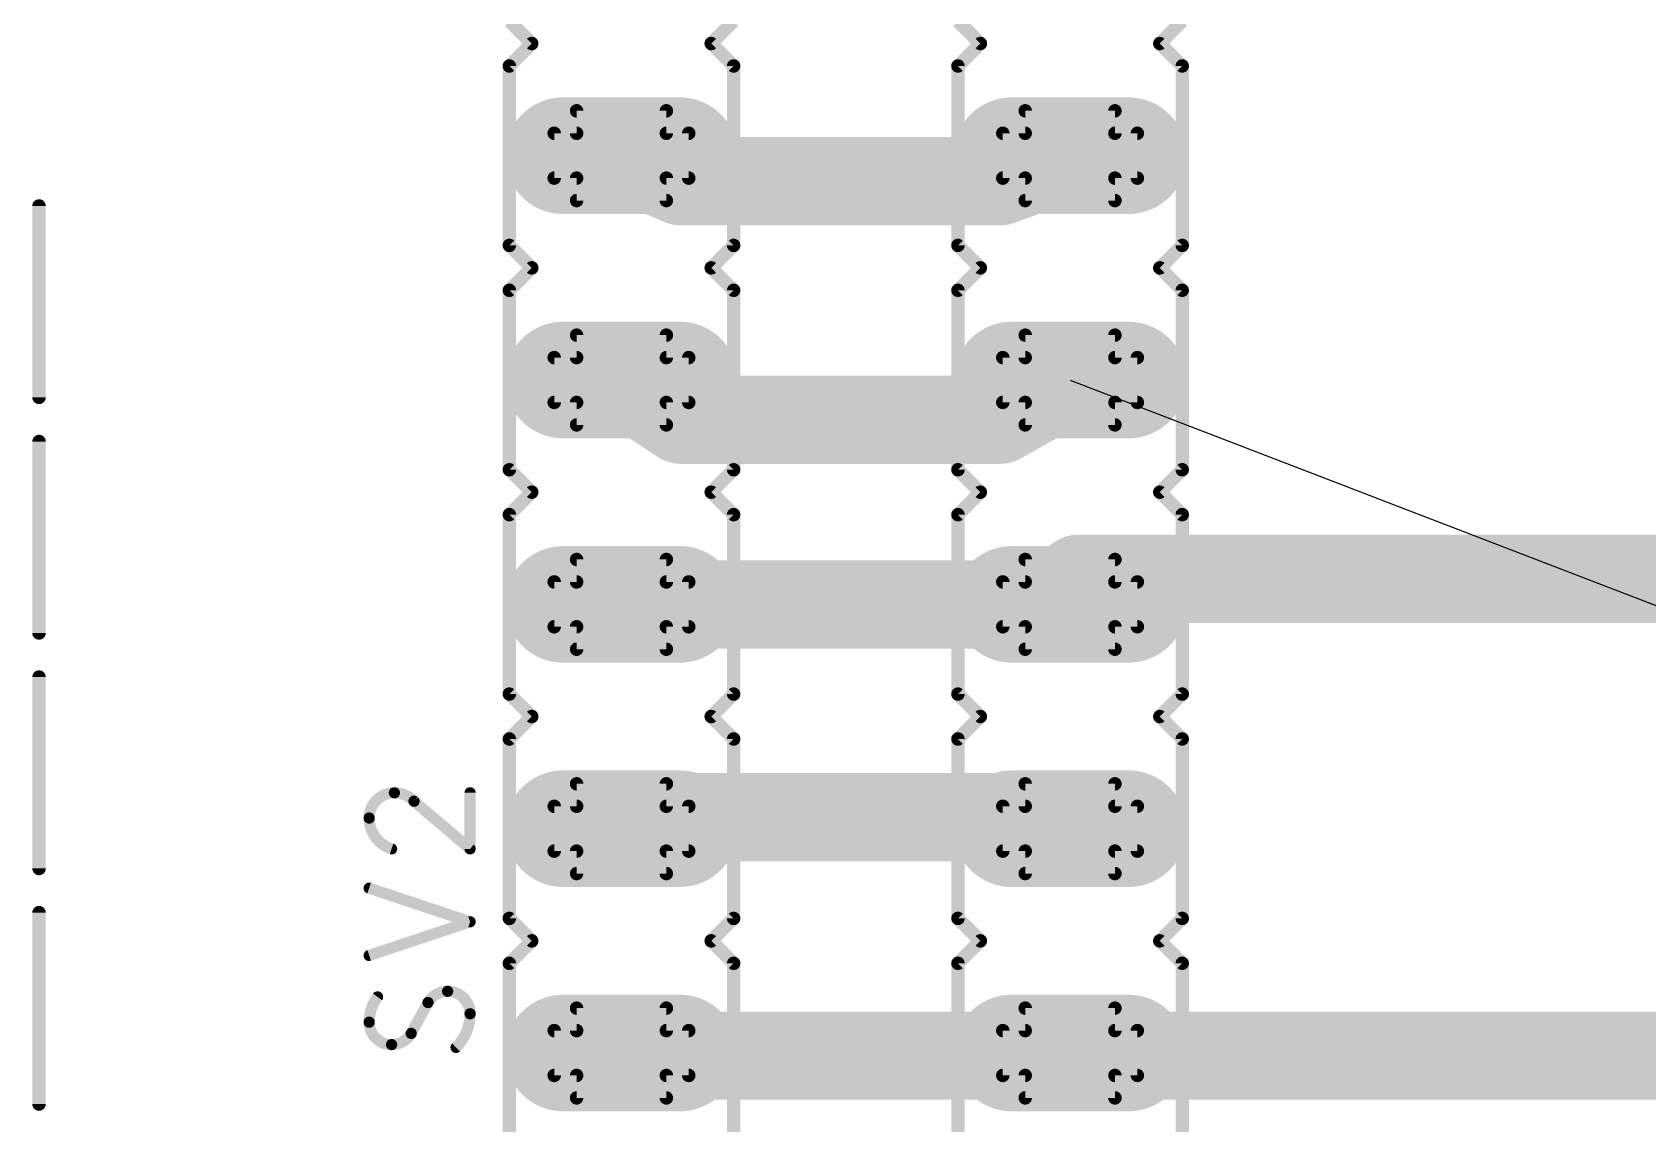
# Model space of a CAD drawing. Extents: x -1 to 132, y 0 to 67.
# Drawn here: x 43.05 to 61.34, y 13.63 to 25.99 of the extents above; entities that cross this region are included whole.
import ezdxf

# ---------------------------------------------------------------- set-up
doc = ezdxf.new("R2010")
doc.units = 0
for name, color, linetype in [('16', 132, 'CONTINUOUS'), ('17', 110, 'CONTINUOUS'), ('19', 53, 'CONTINUOUS'), ('21', 253, 'CONTINUOUS'), ('249', 253, 'CONTINUOUS'), ('25', 253, 'CONTINUOUS'), ('51', 253, 'CONTINUOUS')]:
    doc.layers.add(name, color=color, linetype=linetype)

# ---------------------------------------------------------------- blocks, each defined once
blk = doc.blocks.new('RECT')
blk.add_solid([(-0.5, -0.5), (0.5, -0.5), (-0.5, 0.5), (0.5, 0.5)])
blk = doc.blocks.new('LONGP100')
at = {"const_width": 1}
blk.add_lwpolyline([(-0.5, 0), (0.5, 0)], dxfattribs=at)
at = {"const_width": 0.5}
for points in [[(-0.5, 0.25, 1), (-0.5, -0.25)], [(0.5, -0.25, 1), (0.5, 0.25)]]:
    blk.add_lwpolyline(points, format="xyb", dxfattribs=at)

msp = doc.modelspace()

# ---------------------------------------------------------------- linework, layer by layer
at = {"layer": '16', "const_width": 1}
for points in [[(50.4, 24.3), (49.72, 24.59)], [(54, 24.3), (54.8, 24.59)], [(54, 24.3), (50.4, 24.3)], [(50.4, 21.6), (49.72, 22.05)], [(54, 21.6), (54.8, 22.05)], [(54, 21.6), (50.4, 21.6)], [(54.61, 19.51), (54.9, 19.8)], [(54.9, 19.8), (54.8, 19.51)], [(66.6, 19.8), (54.9, 19.8)], [(49.72, 19.51), (54.61, 19.51)], [(50.4, 17.1), (49.72, 16.97)], [(54, 17.1), (50.4, 17.1)], [(54, 17.1), (54.8, 16.97)], [(50.4, 14.4), (49.72, 14.43)], [(54, 14.4), (50.4, 14.4)], [(54, 14.4), (54.8, 14.43)], [(54.9, 14.4), (54.8, 14.43)], [(63, 14.4), (54.9, 14.4)]]:
    msp.add_lwpolyline(points, dxfattribs=at)
at = {"layer": '16', "const_width": 0.5}
for points in [[(49.8181, 24.82, 1), (49.6219, 24.36)], [(54.8852, 24.355, 1), (54.7148, 24.825)], [(50.4, 24.55, 1), (50.4, 24.05)], [(50.3019, 24.07, 1), (50.4981, 24.53)], [(53.9148, 24.535, 1), (54.0852, 24.065)], [(54, 24.05, 1), (54, 24.55)], [(49.858, 22.2585, 1), (49.582, 21.8415)], [(54.9226, 21.8321, 1), (54.6774, 22.2679)], [(50.4, 21.85, 1), (50.4, 21.35)], [(50.262, 21.3915, 1), (50.538, 21.8085)], [(53.8774, 21.8179, 1), (54.1226, 21.3821)], [(54, 21.35, 1), (54, 21.85)], [(54.9, 20.05, 1), (54.9, 19.55)], [(55.1363, 19.7185, 1), (54.6637, 19.8815)], [(55.0768, 19.6232, 1), (54.7232, 19.9768)], [(49.72, 19.76, 1), (49.72, 19.26)], [(54.61, 19.26, 1), (54.61, 19.76)], [(54.4332, 19.6868, 1), (54.7868, 19.3332)], [(54.5637, 19.5915, 1), (55.0363, 19.4285)], [(50.4, 17.35, 1), (50.4, 16.85)], [(50.4469, 16.8544, 1), (50.3531, 17.3456)], [(54.0401, 17.3468, 1), (53.9599, 16.8532)], [(54, 16.85, 1), (54, 17.35)], [(49.6731, 17.2156, 1), (49.7669, 16.7244)], [(54.7599, 16.7232, 1), (54.8401, 17.2168)], [(49.731, 14.6798, 1), (49.709, 14.1802)], [(50.4, 14.65, 1), (50.4, 14.15)], [(50.389, 14.1502, 1), (50.411, 14.6498)], [(53.9906, 14.6498, 1), (54.0094, 14.1502)], [(54, 14.15, 1), (54, 14.65)], [(54.8718, 14.6695, 1), (54.7282, 14.1905)], [(54.9, 14.65, 1), (54.9, 14.15)], [(54.8094, 14.1802, 1), (54.7906, 14.6798)], [(54.8282, 14.1605, 1), (54.9718, 14.6395)]]:
    msp.add_lwpolyline(points, format="xyb", dxfattribs=at)
at = {"layer": '19'}
msp.add_line((54.8, 22.05), (71.31, 15.7), dxfattribs=at)
at = {"layer": '21', "const_width": 0.1524}
for points in [[(48.45, 26.114), (48.704, 25.86)], [(50.736, 25.86), (50.99, 26.114)], [(53.53, 26.114), (53.784, 25.86)], [(55.816, 25.86), (56.07, 26.114)], [(48.704, 25.86), (48.45, 25.606)], [(50.99, 25.606), (50.736, 25.86)], [(53.784, 25.86), (53.53, 25.606)], [(56.07, 25.606), (55.816, 25.86)], [(48.45, 25.606), (48.45, 23.574)], [(50.99, 23.574), (50.99, 25.606)], [(53.53, 25.606), (53.53, 23.574)], [(56.07, 23.574), (56.07, 25.606)], [(48.45, 23.574), (48.704, 23.32)], [(50.736, 23.32), (50.99, 23.574)], [(53.53, 23.574), (53.784, 23.32)], [(55.816, 23.32), (56.07, 23.574)], [(48.704, 23.32), (48.45, 23.066)], [(50.99, 23.066), (50.736, 23.32)], [(53.784, 23.32), (53.53, 23.066)], [(56.07, 23.066), (55.816, 23.32)], [(48.45, 23.066), (48.45, 21.034)], [(50.99, 21.034), (50.99, 23.066)], [(53.53, 23.066), (53.53, 21.034)], [(56.07, 21.034), (56.07, 23.066)], [(48.45, 21.034), (48.704, 20.78)], [(50.736, 20.78), (50.99, 21.034)], [(53.53, 21.034), (53.784, 20.78)], [(55.816, 20.78), (56.07, 21.034)], [(48.704, 20.78), (48.45, 20.526)], [(50.99, 20.526), (50.736, 20.78)], [(53.784, 20.78), (53.53, 20.526)], [(56.07, 20.526), (55.816, 20.78)], [(48.45, 20.526), (48.45, 18.494)], [(50.99, 18.494), (50.99, 20.526)], [(53.53, 20.526), (53.53, 18.494)], [(56.07, 18.494), (56.07, 20.526)], [(48.45, 18.494), (48.704, 18.24)], [(50.736, 18.24), (50.99, 18.494)], [(53.53, 18.494), (53.784, 18.24)], [(55.816, 18.24), (56.07, 18.494)], [(48.704, 18.24), (48.45, 17.986)], [(50.99, 17.986), (50.736, 18.24)], [(53.784, 18.24), (53.53, 17.986)], [(56.07, 17.986), (55.816, 18.24)], [(48.45, 17.986), (48.45, 15.954)], [(50.99, 15.954), (50.99, 17.986)], [(53.53, 17.986), (53.53, 15.954)], [(56.07, 15.954), (56.07, 17.986)], [(48.45, 15.954), (48.704, 15.7)], [(50.736, 15.7), (50.99, 15.954)], [(53.53, 15.954), (53.784, 15.7)], [(55.816, 15.7), (56.07, 15.954)], [(48.704, 15.7), (48.45, 15.446)], [(50.99, 15.446), (50.736, 15.7)], [(53.784, 15.7), (53.53, 15.446)], [(56.07, 15.446), (55.816, 15.7)], [(48.45, 15.446), (48.45, 13.414)], [(50.99, 13.414), (50.99, 15.446)], [(53.53, 15.446), (53.53, 13.414)], [(56.07, 13.414), (56.07, 15.446)]]:
    msp.add_lwpolyline(points, dxfattribs=at)
at = {"layer": '21', "const_width": 0.0762}
for points in [[(48.7309, 25.8331, 1), (48.6771, 25.8869)], [(48.6771, 25.8331, 1), (48.7309, 25.8869)], [(50.7629, 25.8869, 1), (50.7091, 25.8331)], [(50.7091, 25.8869, 1), (50.7629, 25.8331)], [(53.8109, 25.8331, 1), (53.7571, 25.8869)], [(53.7571, 25.8331, 1), (53.8109, 25.8869)], [(55.8429, 25.8869, 1), (55.7891, 25.8331)], [(55.7891, 25.8869, 1), (55.8429, 25.8331)], [(48.4881, 25.606, 1), (48.4119, 25.606)], [(48.4231, 25.6329, 1), (48.4769, 25.5791)], [(51.0281, 25.606, 1), (50.9519, 25.606)], [(50.9631, 25.5791, 1), (51.0169, 25.6329)], [(53.5681, 25.606, 1), (53.4919, 25.606)], [(53.5031, 25.6329, 1), (53.5569, 25.5791)], [(56.1081, 25.606, 1), (56.0319, 25.606)], [(56.0431, 25.5791, 1), (56.0969, 25.6329)], [(48.4119, 23.574, 1), (48.4881, 23.574)], [(48.4769, 23.6009, 1), (48.4231, 23.5471)], [(50.9519, 23.574, 1), (51.0281, 23.574)], [(51.0169, 23.5471, 1), (50.9631, 23.6009)], [(53.4919, 23.574, 1), (53.5681, 23.574)], [(53.5569, 23.6009, 1), (53.5031, 23.5471)], [(56.0319, 23.574, 1), (56.1081, 23.574)], [(56.0969, 23.5471, 1), (56.0431, 23.6009)], [(48.7309, 23.2931, 1), (48.6771, 23.3469)], [(48.6771, 23.2931, 1), (48.7309, 23.3469)], [(50.7629, 23.3469, 1), (50.7091, 23.2931)], [(50.7091, 23.3469, 1), (50.7629, 23.2931)], [(53.8109, 23.2931, 1), (53.7571, 23.3469)], [(53.7571, 23.2931, 1), (53.8109, 23.3469)], [(55.8429, 23.3469, 1), (55.7891, 23.2931)], [(55.7891, 23.3469, 1), (55.8429, 23.2931)], [(48.4881, 23.066, 1), (48.4119, 23.066)], [(48.4231, 23.0929, 1), (48.4769, 23.0391)], [(51.0281, 23.066, 1), (50.9519, 23.066)], [(50.9631, 23.0391, 1), (51.0169, 23.0929)], [(53.5681, 23.066, 1), (53.4919, 23.066)], [(53.5031, 23.0929, 1), (53.5569, 23.0391)], [(56.1081, 23.066, 1), (56.0319, 23.066)], [(56.0431, 23.0391, 1), (56.0969, 23.0929)], [(48.4119, 21.034, 1), (48.4881, 21.034)], [(48.4769, 21.0609, 1), (48.4231, 21.0071)], [(50.9519, 21.034, 1), (51.0281, 21.034)], [(51.0169, 21.0071, 1), (50.9631, 21.0609)], [(53.4919, 21.034, 1), (53.5681, 21.034)], [(53.5569, 21.0609, 1), (53.5031, 21.0071)], [(56.0319, 21.034, 1), (56.1081, 21.034)], [(56.0969, 21.0071, 1), (56.0431, 21.0609)], [(48.7309, 20.7531, 1), (48.6771, 20.8069)], [(50.7629, 20.8069, 1), (50.7091, 20.7531)], [(53.8109, 20.7531, 1), (53.7571, 20.8069)], [(55.8429, 20.8069, 1), (55.7891, 20.7531)], [(48.6771, 20.7531, 1), (48.7309, 20.8069)], [(50.7091, 20.8069, 1), (50.7629, 20.7531)], [(53.7571, 20.7531, 1), (53.8109, 20.8069)], [(55.7891, 20.8069, 1), (55.8429, 20.7531)], [(48.4881, 20.526, 1), (48.4119, 20.526)], [(48.4231, 20.5529, 1), (48.4769, 20.4991)], [(51.0281, 20.526, 1), (50.9519, 20.526)], [(50.9631, 20.4991, 1), (51.0169, 20.5529)], [(53.5681, 20.526, 1), (53.4919, 20.526)], [(53.5031, 20.5529, 1), (53.5569, 20.4991)], [(56.1081, 20.526, 1), (56.0319, 20.526)], [(56.0431, 20.4991, 1), (56.0969, 20.5529)], [(48.4119, 18.494, 1), (48.4881, 18.494)], [(48.4769, 18.5209, 1), (48.4231, 18.4671)], [(50.9519, 18.494, 1), (51.0281, 18.494)], [(51.0169, 18.4671, 1), (50.9631, 18.5209)], [(53.4919, 18.494, 1), (53.5681, 18.494)], [(53.5569, 18.5209, 1), (53.5031, 18.4671)], [(56.0319, 18.494, 1), (56.1081, 18.494)], [(56.0969, 18.4671, 1), (56.0431, 18.5209)], [(48.7309, 18.2131, 1), (48.6771, 18.2669)], [(48.6771, 18.2131, 1), (48.7309, 18.2669)], [(50.7629, 18.2669, 1), (50.7091, 18.2131)], [(50.7091, 18.2669, 1), (50.7629, 18.2131)], [(53.8109, 18.2131, 1), (53.7571, 18.2669)], [(53.7571, 18.2131, 1), (53.8109, 18.2669)], [(55.8429, 18.2669, 1), (55.7891, 18.2131)], [(55.7891, 18.2669, 1), (55.8429, 18.2131)], [(48.4881, 17.986, 1), (48.4119, 17.986)], [(48.4231, 18.0129, 1), (48.4769, 17.9591)], [(51.0281, 17.986, 1), (50.9519, 17.986)], [(50.9631, 17.9591, 1), (51.0169, 18.0129)], [(53.5681, 17.986, 1), (53.4919, 17.986)], [(53.5031, 18.0129, 1), (53.5569, 17.9591)], [(56.1081, 17.986, 1), (56.0319, 17.986)], [(56.0431, 17.9591, 1), (56.0969, 18.0129)], [(48.4119, 15.954, 1), (48.4881, 15.954)], [(48.4769, 15.9809, 1), (48.4231, 15.9271)], [(50.9519, 15.954, 1), (51.0281, 15.954)], [(51.0169, 15.9271, 1), (50.9631, 15.9809)], [(53.4919, 15.954, 1), (53.5681, 15.954)], [(53.5569, 15.9809, 1), (53.5031, 15.9271)], [(56.0319, 15.954, 1), (56.1081, 15.954)], [(56.0969, 15.9271, 1), (56.0431, 15.9809)], [(48.7309, 15.6731, 1), (48.6771, 15.7269)], [(48.6771, 15.6731, 1), (48.7309, 15.7269)], [(50.7629, 15.7269, 1), (50.7091, 15.6731)], [(50.7091, 15.7269, 1), (50.7629, 15.6731)], [(53.8109, 15.6731, 1), (53.7571, 15.7269)], [(53.7571, 15.6731, 1), (53.8109, 15.7269)], [(55.8429, 15.7269, 1), (55.7891, 15.6731)], [(55.7891, 15.7269, 1), (55.8429, 15.6731)], [(48.4881, 15.446, 1), (48.4119, 15.446)], [(48.4231, 15.4729, 1), (48.4769, 15.4191)], [(51.0281, 15.446, 1), (50.9519, 15.446)], [(50.9631, 15.4191, 1), (51.0169, 15.4729)], [(53.5681, 15.446, 1), (53.4919, 15.446)], [(53.5031, 15.4729, 1), (53.5569, 15.4191)], [(56.1081, 15.446, 1), (56.0319, 15.446)], [(56.0431, 15.4191, 1), (56.0969, 15.4729)]]:
    msp.add_lwpolyline(points, format="xyb", dxfattribs=at)
at = {"layer": '249', "const_width": 0.1524}
for points in [[(43.1242, 21.8533), (43.1242, 24.0207)], [(43.1242, 19.1863), (43.1242, 21.3537)], [(43.1242, 16.5193), (43.1242, 18.6867)], [(43.1242, 13.8523), (43.1242, 16.0197)]]:
    msp.add_lwpolyline(points, dxfattribs=at)
at = {"layer": '249', "const_width": 0.0762}
for points in [[(43.1623, 24.0207, 1), (43.0861, 24.0207)], [(43.0861, 21.8533, 1), (43.1623, 21.8533)], [(43.1623, 21.3537, 1), (43.0861, 21.3537)], [(43.0861, 19.1863, 1), (43.1623, 19.1863)], [(43.1623, 18.6867, 1), (43.0861, 18.6867)], [(43.0861, 16.5193, 1), (43.1623, 16.5193)], [(43.1623, 16.0197, 1), (43.0861, 16.0197)], [(43.0861, 13.8523, 1), (43.1623, 13.8523)]]:
    msp.add_lwpolyline(points, format="xyb", dxfattribs=at)
at = {"layer": '25'}
for points, const_width in [([(47.1483, 17.3764, 0.4142), (46.8625, 17.0907)], 0.127), ([(47.3705, 17.2812, 0.2053), (47.1483, 17.3764)], 0.127), ([(47.1482, 17.4081, 1), (47.1483, 17.3447)], 0.0635), ([(47.1483, 17.3447, 1), (47.1483, 17.4081)], 0.0635), ([(48.0373, 17.3764, 1), (47.9738, 17.3764)], 0.0635), ([(47.3911, 17.3053, 1), (47.3499, 17.257)], 0.0635), ([(47.3475, 17.2593, 1), (47.3935, 17.303)], 0.0635), ([(46.8625, 17.0907, 0.3252), (47.1165, 16.7414)], 0.127), ([(46.8943, 17.0906, 1), (46.8308, 17.0907)], 0.0635), ([(46.8308, 17.0907, 1), (46.8943, 17.0907)], 0.0635), ([(47.1067, 16.7112, 1), (47.1263, 16.7716)], 0.0635), ([(47.9738, 16.7414, 1), (48.0373, 16.7414)], 0.0635), ([(47.9849, 16.7172, 1), (48.0261, 16.7656)], 0.0635), ([(46.8725, 16.327, 1), (46.8525, 16.2668)], 0.0635), ([(48.0155, 15.8858, 1), (47.9955, 15.946)], 0.0635), ([(47.9955, 15.8858, 1), (48.0155, 15.946)], 0.0635), ([(46.8525, 15.565, 1), (46.8725, 15.5048)], 0.0635), ([(47.7515, 15.1285, 0.2656), (47.5293, 15.0015)], 0.127), ([(47.7515, 15.1603, 1), (47.7515, 15.0968)], 0.0635), ([(48.0055, 14.8745, 0.4142), (47.7515, 15.1285)], 0.127), ([(47.7515, 15.0968, 1), (47.7515, 15.1603)], 0.0635), ([(46.9578, 15.065, 0.1623), (46.8625, 14.7793)], 0.127), ([(46.9831, 15.0459, 1), (46.9324, 15.0841)], 0.0635), ([(47.5019, 15.0176, 1), (47.5566, 14.9854)], 0.0635), ([(47.5571, 14.9863, 1), (47.5014, 15.0167)], 0.0635), ([(46.8625, 14.7793, 0.4142), (47.1165, 14.5253)], 0.127), ([(46.8943, 14.7793, 1), (46.8308, 14.7793)], 0.0635), ([(47.8468, 14.4935, 0.2), (48.0055, 14.8745)], 0.127), ([(48.0373, 14.8745, 1), (47.9738, 14.8745)], 0.0635), ([(47.9738, 14.8745, 1), (48.0373, 14.8745)], 0.0635), ([(46.8308, 14.7792, 1), (46.8943, 14.7793)], 0.0635), ([(47.1165, 14.5253, 0.2656), (47.3388, 14.6523)], 0.127), ([(47.3109, 14.6675, 1), (47.3666, 14.637)], 0.0635), ([(47.3661, 14.6361, 1), (47.3114, 14.6684)], 0.0635), ([(47.1165, 14.557, 1), (47.1165, 14.4935)], 0.0635), ([(47.1165, 14.4935, 1), (47.1165, 14.557)], 0.0635), ([(47.8244, 14.516, 1), (47.8691, 14.471)], 0.0635)]:
    msp.add_lwpolyline(points, format="xyb", dxfattribs=dict(at, const_width=const_width))
at = {"layer": '25', "const_width": 0.127}
for points in [[(48.0055, 16.7414), (48.0055, 17.3764)], [(47.3705, 17.2812), (48.0055, 16.7414)], [(48.0055, 15.9159), (46.8625, 16.2969)], [(46.8625, 15.5349), (48.0055, 15.9159)], [(47.5293, 15.0015), (47.3388, 14.6523)]]:
    msp.add_lwpolyline(points, dxfattribs=at)
at = {"layer": '51', "const_width": 0.1524}
for points in [[(50.228, 25.098), (49.212, 25.098)], [(49.212, 25.098), (49.212, 24.844)], [(50.228, 24.844), (50.228, 25.098)], [(55.308, 25.098), (54.292, 25.098)], [(54.292, 25.098), (54.292, 24.844)], [(55.308, 24.844), (55.308, 25.098)], [(49.212, 24.844), (48.958, 24.844)], [(48.958, 24.844), (48.958, 24.336)], [(50.482, 24.844), (50.228, 24.844)], [(50.482, 24.336), (50.482, 24.844)], [(54.292, 24.844), (54.038, 24.844)], [(54.038, 24.844), (54.038, 24.336)], [(55.562, 24.844), (55.308, 24.844)], [(55.562, 24.336), (55.562, 24.844)], [(48.958, 24.336), (49.212, 24.336)], [(49.212, 24.336), (49.212, 24.082)], [(50.228, 24.082), (50.228, 24.336)], [(50.228, 24.336), (50.482, 24.336)], [(54.038, 24.336), (54.292, 24.336)], [(54.292, 24.336), (54.292, 24.082)], [(55.308, 24.082), (55.308, 24.336)], [(55.308, 24.336), (55.562, 24.336)], [(49.212, 24.082), (50.228, 24.082)], [(54.292, 24.082), (55.308, 24.082)], [(50.228, 22.558), (49.212, 22.558)], [(49.212, 22.558), (49.212, 22.304)], [(50.228, 22.304), (50.228, 22.558)], [(55.308, 22.558), (54.292, 22.558)], [(54.292, 22.558), (54.292, 22.304)], [(55.308, 22.304), (55.308, 22.558)], [(49.212, 22.304), (48.958, 22.304)], [(48.958, 22.304), (48.958, 21.796)], [(50.482, 22.304), (50.228, 22.304)], [(50.482, 21.796), (50.482, 22.304)], [(54.292, 22.304), (54.038, 22.304)], [(54.038, 22.304), (54.038, 21.796)], [(55.562, 22.304), (55.308, 22.304)], [(55.562, 21.796), (55.562, 22.304)], [(48.958, 21.796), (49.212, 21.796)], [(49.212, 21.796), (49.212, 21.542)], [(50.228, 21.542), (50.228, 21.796)], [(50.228, 21.796), (50.482, 21.796)], [(54.038, 21.796), (54.292, 21.796)], [(54.292, 21.796), (54.292, 21.542)], [(55.308, 21.542), (55.308, 21.796)], [(55.308, 21.796), (55.562, 21.796)], [(49.212, 21.542), (50.228, 21.542)], [(54.292, 21.542), (55.308, 21.542)], [(50.228, 20.018), (49.212, 20.018)], [(49.212, 20.018), (49.212, 19.764)], [(50.228, 19.764), (50.228, 20.018)], [(55.308, 20.018), (54.292, 20.018)], [(54.292, 20.018), (54.292, 19.764)], [(55.308, 19.764), (55.308, 20.018)], [(49.212, 19.764), (48.958, 19.764)], [(48.958, 19.764), (48.958, 19.256)], [(50.482, 19.764), (50.228, 19.764)], [(50.482, 19.256), (50.482, 19.764)], [(54.292, 19.764), (54.038, 19.764)], [(54.038, 19.764), (54.038, 19.256)], [(55.562, 19.764), (55.308, 19.764)], [(55.562, 19.256), (55.562, 19.764)], [(48.958, 19.256), (49.212, 19.256)], [(49.212, 19.256), (49.212, 19.002)], [(50.228, 19.002), (50.228, 19.256)], [(50.228, 19.256), (50.482, 19.256)], [(54.038, 19.256), (54.292, 19.256)], [(54.292, 19.256), (54.292, 19.002)], [(55.308, 19.002), (55.308, 19.256)], [(55.308, 19.256), (55.562, 19.256)], [(49.212, 19.002), (50.228, 19.002)], [(54.292, 19.002), (55.308, 19.002)], [(50.228, 17.478), (49.212, 17.478)], [(49.212, 17.478), (49.212, 17.224)], [(50.228, 17.224), (50.228, 17.478)], [(55.308, 17.478), (54.292, 17.478)], [(54.292, 17.478), (54.292, 17.224)], [(55.308, 17.224), (55.308, 17.478)], [(49.212, 17.224), (48.958, 17.224)], [(48.958, 17.224), (48.958, 16.716)], [(50.482, 17.224), (50.228, 17.224)], [(50.482, 16.716), (50.482, 17.224)], [(54.292, 17.224), (54.038, 17.224)], [(54.038, 17.224), (54.038, 16.716)], [(55.562, 17.224), (55.308, 17.224)], [(55.562, 16.716), (55.562, 17.224)], [(48.958, 16.716), (49.212, 16.716)], [(49.212, 16.716), (49.212, 16.462)], [(50.228, 16.462), (50.228, 16.716)], [(50.228, 16.716), (50.482, 16.716)], [(54.038, 16.716), (54.292, 16.716)], [(54.292, 16.716), (54.292, 16.462)], [(55.308, 16.462), (55.308, 16.716)], [(55.308, 16.716), (55.562, 16.716)], [(49.212, 16.462), (50.228, 16.462)], [(54.292, 16.462), (55.308, 16.462)], [(50.228, 14.938), (49.212, 14.938)], [(49.212, 14.938), (49.212, 14.684)], [(50.228, 14.684), (50.228, 14.938)], [(55.308, 14.938), (54.292, 14.938)], [(54.292, 14.938), (54.292, 14.684)], [(55.308, 14.684), (55.308, 14.938)], [(49.212, 14.684), (48.958, 14.684)], [(48.958, 14.684), (48.958, 14.176)], [(50.482, 14.684), (50.228, 14.684)], [(50.482, 14.176), (50.482, 14.684)], [(54.292, 14.684), (54.038, 14.684)], [(54.038, 14.684), (54.038, 14.176)], [(55.562, 14.684), (55.308, 14.684)], [(55.562, 14.176), (55.562, 14.684)], [(48.958, 14.176), (49.212, 14.176)], [(49.212, 14.176), (49.212, 13.922)], [(50.228, 13.922), (50.228, 14.176)], [(50.228, 14.176), (50.482, 14.176)], [(54.038, 14.176), (54.292, 14.176)], [(54.292, 14.176), (54.292, 13.922)], [(55.308, 13.922), (55.308, 14.176)], [(55.308, 14.176), (55.562, 14.176)], [(49.212, 13.922), (50.228, 13.922)], [(54.292, 13.922), (55.308, 13.922)]]:
    msp.add_lwpolyline(points, dxfattribs=at)
at = {"layer": '51', "const_width": 0.0762}
for points in [[(49.212, 25.1361, 1), (49.212, 25.0599)], [(49.2501, 25.098, 1), (49.1739, 25.098)], [(50.2661, 25.098, 1), (50.1899, 25.098)], [(50.228, 25.0599, 1), (50.228, 25.1361)], [(54.292, 25.1361, 1), (54.292, 25.0599)], [(54.3301, 25.098, 1), (54.2539, 25.098)], [(55.3461, 25.098, 1), (55.2699, 25.098)], [(55.308, 25.0599, 1), (55.308, 25.1361)], [(48.958, 24.8821, 1), (48.958, 24.8059)], [(48.9961, 24.844, 1), (48.9199, 24.844)], [(49.1739, 24.844, 1), (49.2501, 24.844)], [(49.212, 24.8059, 1), (49.212, 24.8821)], [(50.228, 24.8821, 1), (50.228, 24.8059)], [(50.1899, 24.844, 1), (50.2661, 24.844)], [(50.5201, 24.844, 1), (50.4439, 24.844)], [(50.482, 24.8059, 1), (50.482, 24.8821)], [(54.038, 24.8821, 1), (54.038, 24.8059)], [(54.0761, 24.844, 1), (53.9999, 24.844)], [(54.2539, 24.844, 1), (54.3301, 24.844)], [(54.292, 24.8059, 1), (54.292, 24.8821)], [(55.308, 24.8821, 1), (55.308, 24.8059)], [(55.2699, 24.844, 1), (55.3461, 24.844)], [(55.6001, 24.844, 1), (55.5239, 24.844)], [(55.562, 24.8059, 1), (55.562, 24.8821)], [(48.958, 24.3741, 1), (48.958, 24.2979)], [(48.9199, 24.336, 1), (48.9961, 24.336)], [(49.2501, 24.336, 1), (49.1739, 24.336)], [(49.212, 24.2979, 1), (49.212, 24.3741)], [(50.2661, 24.336, 1), (50.1899, 24.336)], [(50.228, 24.3741, 1), (50.228, 24.2979)], [(50.4439, 24.336, 1), (50.5201, 24.336)], [(50.482, 24.2979, 1), (50.482, 24.3741)], [(54.038, 24.3741, 1), (54.038, 24.2979)], [(53.9999, 24.336, 1), (54.0761, 24.336)], [(54.3301, 24.336, 1), (54.2539, 24.336)], [(54.292, 24.2979, 1), (54.292, 24.3741)], [(55.3461, 24.336, 1), (55.2699, 24.336)], [(55.308, 24.3741, 1), (55.308, 24.2979)], [(55.5239, 24.336, 1), (55.6001, 24.336)], [(55.562, 24.2979, 1), (55.562, 24.3741)], [(49.212, 24.1201, 1), (49.212, 24.0439)], [(50.228, 24.0439, 1), (50.228, 24.1201)], [(54.292, 24.1201, 1), (54.292, 24.0439)], [(55.308, 24.0439, 1), (55.308, 24.1201)], [(49.1739, 24.082, 1), (49.2501, 24.082)], [(50.1899, 24.082, 1), (50.2661, 24.082)], [(54.2539, 24.082, 1), (54.3301, 24.082)], [(55.2699, 24.082, 1), (55.3461, 24.082)], [(49.212, 22.5961, 1), (49.212, 22.5199)], [(49.2501, 22.558, 1), (49.1739, 22.558)], [(50.2661, 22.558, 1), (50.1899, 22.558)], [(50.228, 22.5199, 1), (50.228, 22.5961)], [(54.292, 22.5961, 1), (54.292, 22.5199)], [(54.3301, 22.558, 1), (54.2539, 22.558)], [(55.3461, 22.558, 1), (55.2699, 22.558)], [(55.308, 22.5199, 1), (55.308, 22.5961)], [(48.958, 22.3421, 1), (48.958, 22.2659)], [(48.9961, 22.304, 1), (48.9199, 22.304)], [(49.1739, 22.304, 1), (49.2501, 22.304)], [(49.212, 22.2659, 1), (49.212, 22.3421)], [(50.228, 22.3421, 1), (50.228, 22.2659)], [(50.1899, 22.304, 1), (50.2661, 22.304)], [(50.5201, 22.304, 1), (50.4439, 22.304)], [(50.482, 22.2659, 1), (50.482, 22.3421)], [(54.038, 22.3421, 1), (54.038, 22.2659)], [(54.0761, 22.304, 1), (53.9999, 22.304)], [(54.2539, 22.304, 1), (54.3301, 22.304)], [(54.292, 22.2659, 1), (54.292, 22.3421)], [(55.308, 22.3421, 1), (55.308, 22.2659)], [(55.2699, 22.304, 1), (55.3461, 22.304)], [(55.6001, 22.304, 1), (55.5239, 22.304)], [(55.562, 22.2659, 1), (55.562, 22.3421)], [(48.958, 21.8341, 1), (48.958, 21.7579)], [(48.9199, 21.796, 1), (48.9961, 21.796)], [(49.2501, 21.796, 1), (49.1739, 21.796)], [(49.212, 21.7579, 1), (49.212, 21.8341)], [(50.2661, 21.796, 1), (50.1899, 21.796)], [(50.228, 21.8341, 1), (50.228, 21.7579)], [(50.4439, 21.796, 1), (50.5201, 21.796)], [(50.482, 21.7579, 1), (50.482, 21.8341)], [(54.038, 21.8341, 1), (54.038, 21.7579)], [(53.9999, 21.796, 1), (54.0761, 21.796)], [(54.3301, 21.796, 1), (54.2539, 21.796)], [(54.292, 21.7579, 1), (54.292, 21.8341)], [(55.3461, 21.796, 1), (55.2699, 21.796)], [(55.308, 21.8341, 1), (55.308, 21.7579)], [(55.5239, 21.796, 1), (55.6001, 21.796)], [(55.562, 21.7579, 1), (55.562, 21.8341)], [(49.212, 21.5801, 1), (49.212, 21.5039)], [(50.228, 21.5039, 1), (50.228, 21.5801)], [(54.292, 21.5801, 1), (54.292, 21.5039)], [(55.308, 21.5039, 1), (55.308, 21.5801)], [(49.1739, 21.542, 1), (49.2501, 21.542)], [(50.1899, 21.542, 1), (50.2661, 21.542)], [(54.2539, 21.542, 1), (54.3301, 21.542)], [(55.2699, 21.542, 1), (55.3461, 21.542)], [(49.212, 20.0561, 1), (49.212, 19.9799)], [(49.2501, 20.018, 1), (49.1739, 20.018)], [(50.2661, 20.018, 1), (50.1899, 20.018)], [(50.228, 19.9799, 1), (50.228, 20.0561)], [(54.292, 20.0561, 1), (54.292, 19.9799)], [(54.3301, 20.018, 1), (54.2539, 20.018)], [(55.3461, 20.018, 1), (55.2699, 20.018)], [(55.308, 19.9799, 1), (55.308, 20.0561)], [(48.958, 19.8021, 1), (48.958, 19.7259)], [(48.9961, 19.764, 1), (48.9199, 19.764)], [(49.1739, 19.764, 1), (49.2501, 19.764)], [(49.212, 19.7259, 1), (49.212, 19.8021)], [(50.228, 19.8021, 1), (50.228, 19.7259)], [(50.1899, 19.764, 1), (50.2661, 19.764)], [(50.5201, 19.764, 1), (50.4439, 19.764)], [(50.482, 19.7259, 1), (50.482, 19.8021)], [(54.038, 19.8021, 1), (54.038, 19.7259)], [(54.0761, 19.764, 1), (53.9999, 19.764)], [(54.2539, 19.764, 1), (54.3301, 19.764)], [(54.292, 19.7259, 1), (54.292, 19.8021)], [(55.308, 19.8021, 1), (55.308, 19.7259)], [(55.2699, 19.764, 1), (55.3461, 19.764)], [(55.6001, 19.764, 1), (55.5239, 19.764)], [(55.562, 19.7259, 1), (55.562, 19.8021)], [(48.958, 19.2941, 1), (48.958, 19.2179)], [(48.9199, 19.256, 1), (48.9961, 19.256)], [(49.2501, 19.256, 1), (49.1739, 19.256)], [(49.212, 19.2179, 1), (49.212, 19.2941)], [(50.2661, 19.256, 1), (50.1899, 19.256)], [(50.228, 19.2941, 1), (50.228, 19.2179)], [(50.4439, 19.256, 1), (50.5201, 19.256)], [(50.482, 19.2179, 1), (50.482, 19.2941)], [(54.038, 19.2941, 1), (54.038, 19.2179)], [(53.9999, 19.256, 1), (54.0761, 19.256)], [(54.3301, 19.256, 1), (54.2539, 19.256)], [(54.292, 19.2179, 1), (54.292, 19.2941)], [(55.3461, 19.256, 1), (55.2699, 19.256)], [(55.308, 19.2941, 1), (55.308, 19.2179)], [(55.5239, 19.256, 1), (55.6001, 19.256)], [(55.562, 19.2179, 1), (55.562, 19.2941)], [(49.212, 19.0401, 1), (49.212, 18.9639)], [(49.1739, 19.002, 1), (49.2501, 19.002)], [(50.1899, 19.002, 1), (50.2661, 19.002)], [(50.228, 18.9639, 1), (50.228, 19.0401)], [(54.292, 19.0401, 1), (54.292, 18.9639)], [(54.2539, 19.002, 1), (54.3301, 19.002)], [(55.2699, 19.002, 1), (55.3461, 19.002)], [(55.308, 18.9639, 1), (55.308, 19.0401)], [(49.212, 17.5161, 1), (49.212, 17.4399)], [(49.2501, 17.478, 1), (49.1739, 17.478)], [(50.2661, 17.478, 1), (50.1899, 17.478)], [(50.228, 17.4399, 1), (50.228, 17.5161)], [(54.292, 17.5161, 1), (54.292, 17.4399)], [(54.3301, 17.478, 1), (54.2539, 17.478)], [(55.3461, 17.478, 1), (55.2699, 17.478)], [(55.308, 17.4399, 1), (55.308, 17.5161)], [(48.958, 17.2621, 1), (48.958, 17.1859)], [(48.9961, 17.224, 1), (48.9199, 17.224)], [(49.1739, 17.224, 1), (49.2501, 17.224)], [(49.212, 17.1859, 1), (49.212, 17.2621)], [(50.228, 17.2621, 1), (50.228, 17.1859)], [(50.1899, 17.224, 1), (50.2661, 17.224)], [(50.5201, 17.224, 1), (50.4439, 17.224)], [(50.482, 17.1859, 1), (50.482, 17.2621)], [(54.038, 17.2621, 1), (54.038, 17.1859)], [(54.0761, 17.224, 1), (53.9999, 17.224)], [(54.2539, 17.224, 1), (54.3301, 17.224)], [(54.292, 17.1859, 1), (54.292, 17.2621)], [(55.308, 17.2621, 1), (55.308, 17.1859)], [(55.2699, 17.224, 1), (55.3461, 17.224)], [(55.6001, 17.224, 1), (55.5239, 17.224)], [(55.562, 17.1859, 1), (55.562, 17.2621)], [(48.958, 16.7541, 1), (48.958, 16.6779)], [(48.9199, 16.716, 1), (48.9961, 16.716)], [(49.2501, 16.716, 1), (49.1739, 16.716)], [(49.212, 16.6779, 1), (49.212, 16.7541)], [(50.2661, 16.716, 1), (50.1899, 16.716)], [(50.228, 16.7541, 1), (50.228, 16.6779)], [(50.4439, 16.716, 1), (50.5201, 16.716)], [(50.482, 16.6779, 1), (50.482, 16.7541)], [(54.038, 16.7541, 1), (54.038, 16.6779)], [(53.9999, 16.716, 1), (54.0761, 16.716)], [(54.3301, 16.716, 1), (54.2539, 16.716)], [(54.292, 16.6779, 1), (54.292, 16.7541)], [(55.3461, 16.716, 1), (55.2699, 16.716)], [(55.308, 16.7541, 1), (55.308, 16.6779)], [(55.5239, 16.716, 1), (55.6001, 16.716)], [(55.562, 16.6779, 1), (55.562, 16.7541)], [(49.212, 16.5001, 1), (49.212, 16.4239)], [(49.1739, 16.462, 1), (49.2501, 16.462)], [(50.1899, 16.462, 1), (50.2661, 16.462)], [(50.228, 16.4239, 1), (50.228, 16.5001)], [(54.292, 16.5001, 1), (54.292, 16.4239)], [(54.2539, 16.462, 1), (54.3301, 16.462)], [(55.2699, 16.462, 1), (55.3461, 16.462)], [(55.308, 16.4239, 1), (55.308, 16.5001)], [(49.212, 14.9761, 1), (49.212, 14.8999)], [(49.2501, 14.938, 1), (49.1739, 14.938)], [(50.2661, 14.938, 1), (50.1899, 14.938)], [(50.228, 14.8999, 1), (50.228, 14.9761)], [(54.292, 14.9761, 1), (54.292, 14.8999)], [(54.3301, 14.938, 1), (54.2539, 14.938)], [(55.3461, 14.938, 1), (55.2699, 14.938)], [(55.308, 14.8999, 1), (55.308, 14.9761)], [(48.958, 14.7221, 1), (48.958, 14.6459)], [(48.9961, 14.684, 1), (48.9199, 14.684)], [(49.1739, 14.684, 1), (49.2501, 14.684)], [(49.212, 14.6459, 1), (49.212, 14.7221)], [(50.228, 14.7221, 1), (50.228, 14.6459)], [(50.1899, 14.684, 1), (50.2661, 14.684)], [(50.5201, 14.684, 1), (50.4439, 14.684)], [(50.482, 14.6459, 1), (50.482, 14.7221)], [(54.038, 14.7221, 1), (54.038, 14.6459)], [(54.0761, 14.684, 1), (53.9999, 14.684)], [(54.2539, 14.684, 1), (54.3301, 14.684)], [(54.292, 14.6459, 1), (54.292, 14.7221)], [(55.308, 14.7221, 1), (55.308, 14.6459)], [(55.2699, 14.684, 1), (55.3461, 14.684)], [(55.6001, 14.684, 1), (55.5239, 14.684)], [(55.562, 14.6459, 1), (55.562, 14.7221)], [(48.958, 14.2141, 1), (48.958, 14.1379)], [(48.9199, 14.176, 1), (48.9961, 14.176)], [(49.2501, 14.176, 1), (49.1739, 14.176)], [(49.212, 14.1379, 1), (49.212, 14.2141)], [(50.2661, 14.176, 1), (50.1899, 14.176)], [(50.228, 14.2141, 1), (50.228, 14.1379)], [(50.4439, 14.176, 1), (50.5201, 14.176)], [(50.482, 14.1379, 1), (50.482, 14.2141)], [(54.038, 14.2141, 1), (54.038, 14.1379)], [(53.9999, 14.176, 1), (54.0761, 14.176)], [(54.3301, 14.176, 1), (54.2539, 14.176)], [(54.292, 14.1379, 1), (54.292, 14.2141)], [(55.3461, 14.176, 1), (55.2699, 14.176)], [(55.308, 14.2141, 1), (55.308, 14.1379)], [(55.5239, 14.176, 1), (55.6001, 14.176)], [(55.562, 14.1379, 1), (55.562, 14.2141)], [(49.212, 13.9601, 1), (49.212, 13.8839)], [(49.1739, 13.922, 1), (49.2501, 13.922)], [(50.1899, 13.922, 1), (50.2661, 13.922)], [(50.228, 13.8839, 1), (50.228, 13.9601)], [(54.292, 13.9601, 1), (54.292, 13.8839)], [(54.2539, 13.922, 1), (54.3301, 13.922)], [(55.2699, 13.922, 1), (55.3461, 13.922)], [(55.308, 13.8839, 1), (55.308, 13.9601)]]:
    msp.add_lwpolyline(points, format="xyb", dxfattribs=at)

# ---------------------------------------------------------------- block references
at = {"layer": '17', "xscale": 1.3208, "yscale": 1.3208, "rotation": 180}
for p in [(49.72, 24.59), (49.72, 24.59), (49.72, 22.05), (49.72, 22.05), (49.72, 19.51), (49.72, 19.51), (49.72, 16.97), (49.72, 16.97), (49.72, 14.43), (49.72, 14.43)]:
    msp.add_blockref('LONGP100', p, dxfattribs=at)
at = {"layer": '17', "xscale": 1.3208, "yscale": 1.3208}
for p in [(54.8, 24.59), (54.8, 24.59), (54.8, 22.05), (54.8, 22.05), (54.8, 19.51), (54.8, 19.51), (54.8, 16.97), (54.8, 16.97), (54.8, 14.43), (54.8, 14.43)]:
    msp.add_blockref('LONGP100', p, dxfattribs=at)
at = {"layer": '51', "xscale": 0.254, "yscale": 0.508}
for p, rotation in [((49.212, 24.59), 90), ((50.228, 24.59), 90), ((54.292, 24.59), 270), ((55.308, 24.59), 270), ((49.212, 22.05), 90), ((50.228, 22.05), 90), ((54.292, 22.05), 270), ((55.308, 22.05), 270), ((49.212, 19.51), 90), ((50.228, 19.51), 90), ((54.292, 19.51), 270), ((55.308, 19.51), 270), ((49.212, 16.97), 90), ((50.228, 16.97), 90), ((54.292, 16.97), 270), ((55.308, 16.97), 270), ((49.212, 14.43), 90), ((50.228, 14.43), 90), ((54.292, 14.43), 270), ((55.308, 14.43), 270)]:
    msp.add_blockref('RECT', p, dxfattribs=dict(at, rotation=rotation))

doc.saveas('drawing.dxf')
